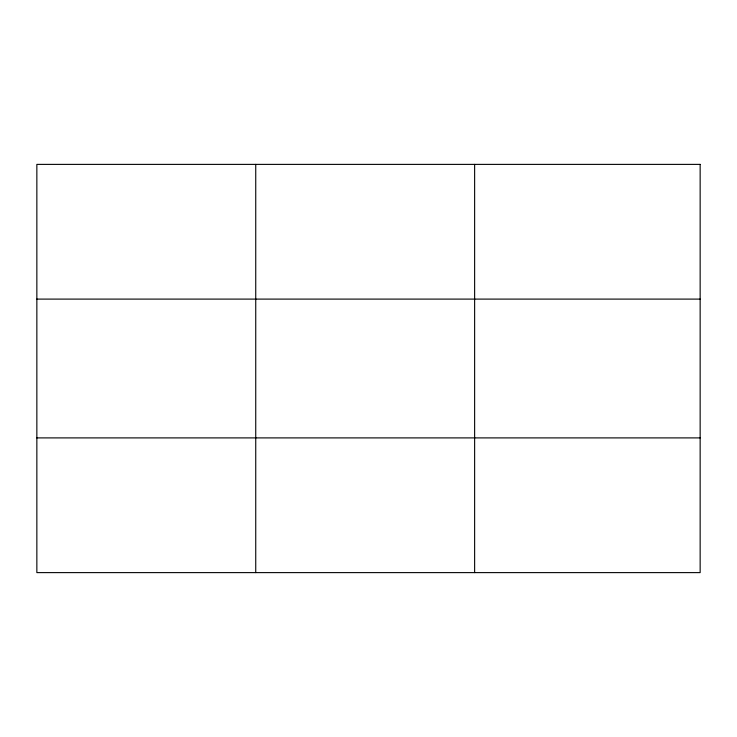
<?xml version="1.0" encoding="UTF-8"?>
<svg xmlns="http://www.w3.org/2000/svg" width="737" height="737" viewBox="0 0 737 737"><rect width="100%" height="100%" fill="white"/><g stroke="black" fill="none" stroke-linecap="round" stroke-linejoin="round"><path stroke-width="1.11" d="M255.739 164.388L255.739 572.612M474.628 164.388L474.628 572.612M36.85 299.102L700.15 299.102M36.85 437.898L700.15 437.898M700.15 164.388L36.85 164.388L36.85 572.612L700.15 572.612L700.15 164.388"/></g></svg>
